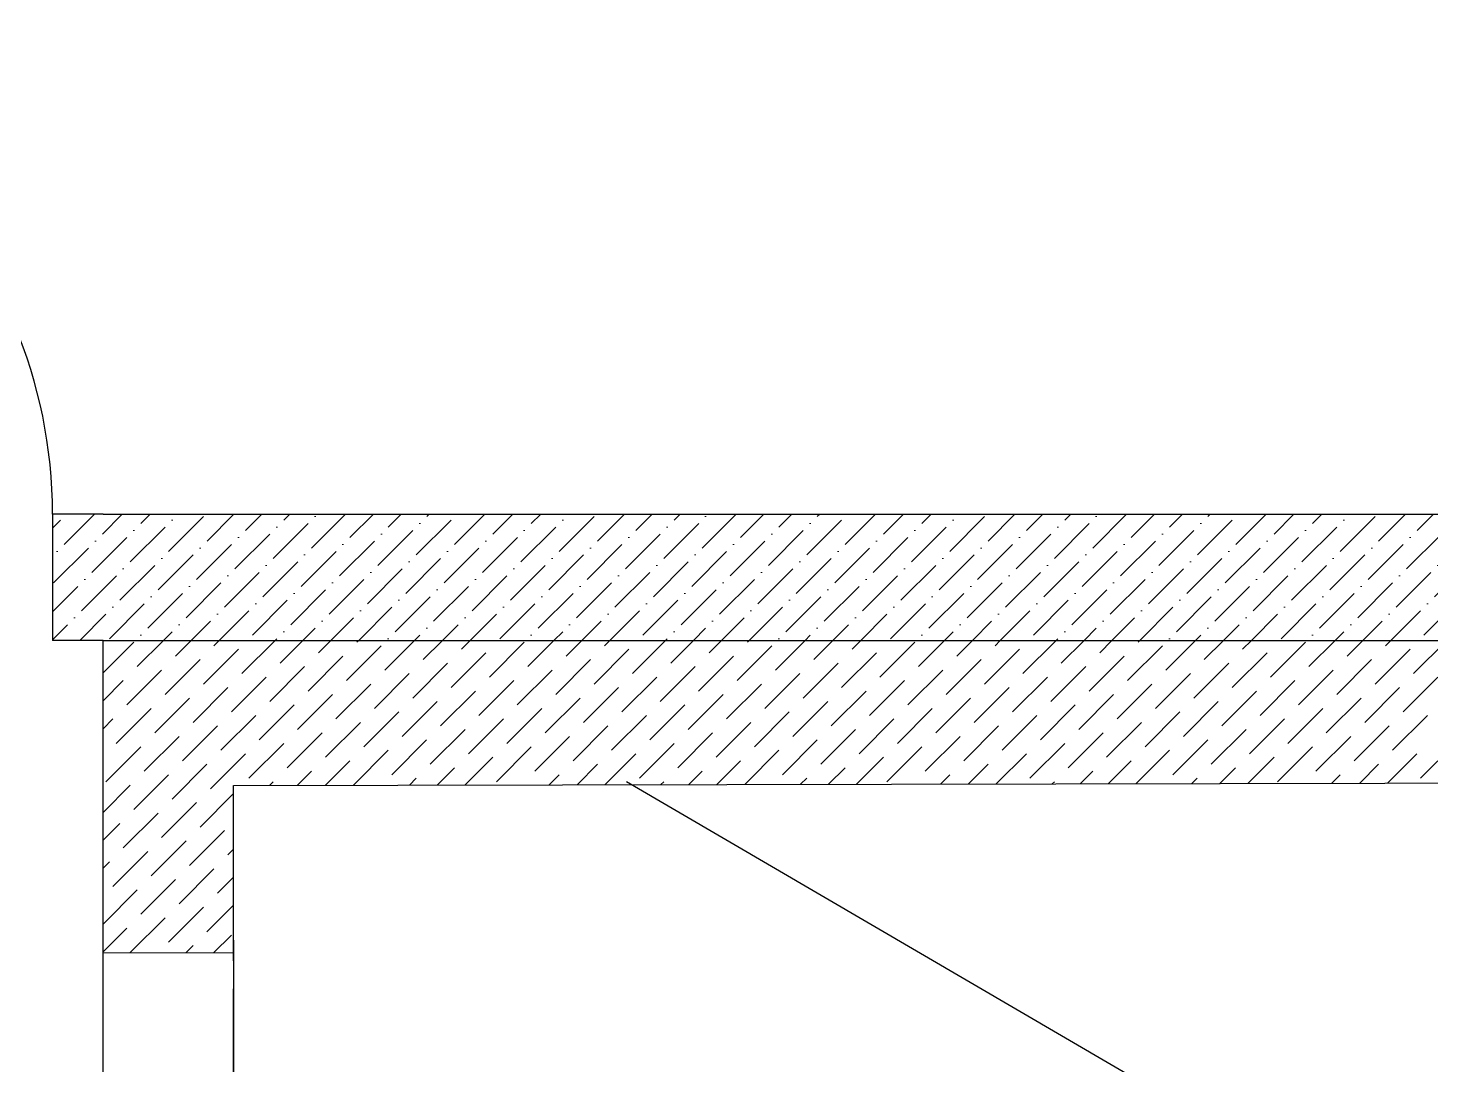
# Model space of a CAD drawing. Header units: inches. Extents: x 4918 to 12387, y -16156 to -9811.
# Drawn here: x 9436.4 to 9658.7, y -13011.1 to -12846.8 of the extents above; entities that cross this region are included whole.
import ezdxf

# ---------------------------------------------------------------- set-up
doc = ezdxf.new("R2010")
doc.units = ezdxf.units.IN
doc.header["$MEASUREMENT"] = 0

msp = doc.modelspace()

# ---------------------------------------------------------------- hatches: boundary and pattern name
at = {"lineweight": 18}
h = msp.add_hatch(dxfattribs=at)
h.set_pattern_fill('ANSI36', scale=25)
h.set_pattern_definition([(45, (-7407.9908, -13541.8578), (1.6572815, 6.0766989), [7.8125, -1.5625, 0, -1.5625])])
h.paths.add_polyline_path([(9695.32983, -12923.84929), (9448.32761, -12923.84929), (9440.32761, -12923.84929), (9440.32761, -12943.84929), (9448.32761, -12943.84929), (9695.32983, -12943.84929)])

# ---------------------------------------------------------------- linework, layer by layer
for p, q in [((9448.32761, -12923.84929), (9440.32761, -12923.84929)), ((9440.32761, -12923.84929), (9440.32761, -12943.84929)), ((9448.32761, -12923.84929), (9695.32983, -12923.84929)), ((9448.32761, -12943.84929), (9440.32761, -12943.84929)), ((9448.32761, -13128.84929), (9448.32761, -12943.84929)), ((9448.32761, -12943.84929), (9695.32983, -12943.84929)), ((9531.25993, -12966.20326), (9781.64444, -13112.28047)), ((9469.00923, -12991.31469), (9469.00923, -13104.56795))]:
    msp.add_line(p, q)
at = {"color": 7, "linetype": 'Continuous', "lineweight": 18}
for p, q in [((9448.32761, -12948.99536), (9453.1914, -12944.13157)), ((9453.74383, -12947.99856), (9457.8931, -12943.84929)), ((9459.82052, -12946.34128), (9462.31252, -12943.84929)), ((9464.23994, -12950.7607), (9469.76421, -12945.23643)), ((9465.89722, -12944.684), (9466.73194, -12943.84929)), ((9470.31664, -12949.10342), (9475.57077, -12943.84929)), ((9476.39334, -12947.44614), (9479.99019, -12943.84929)), ((9482.47004, -12945.78886), (9484.40961, -12943.84929)), ((9486.88946, -12950.20827), (9492.41373, -12944.684)), ((9488.54674, -12944.13157), (9488.82903, -12943.84929)), ((9492.96616, -12948.55099), (9497.66786, -12943.84929)), ((9499.04285, -12946.89371), (9502.08728, -12943.84929)), ((9503.46227, -12951.31313), (9508.98654, -12945.78886)), ((9505.11955, -12945.23643), (9506.5067, -12943.84929)), ((9509.53897, -12949.65585), (9515.06324, -12944.13157)), ((9515.61567, -12947.99856), (9519.76495, -12943.84929)), ((9521.69237, -12946.34128), (9524.18436, -12943.84929)), ((9526.11179, -12950.7607), (9531.63606, -12945.23643)), ((9527.76907, -12944.684), (9528.60378, -12943.84929)), ((9532.18848, -12949.10342), (9537.44262, -12943.84929)), ((9538.26518, -12947.44614), (9541.86203, -12943.84929)), ((9544.34188, -12945.78886), (9546.28145, -12943.84929)), ((9548.7613, -12950.20827), (9554.28557, -12944.684)), ((9550.41858, -12944.13157), (9550.70087, -12943.84929)), ((9554.838, -12948.55099), (9559.5397, -12943.84929)), ((9560.9147, -12946.89371), (9563.95912, -12943.84929)), ((9565.33411, -12951.31313), (9570.85839, -12945.78886)), ((9566.9914, -12945.23643), (9568.37854, -12943.84929)), ((9571.41081, -12949.65585), (9576.93509, -12944.13157)), ((9577.48751, -12947.99856), (9581.63679, -12943.84929)), ((9583.56421, -12946.34128), (9586.05621, -12943.84929)), ((9587.98363, -12950.7607), (9593.5079, -12945.23643)), ((9589.64091, -12944.684), (9590.47563, -12943.84929)), ((9594.06033, -12949.10342), (9599.31446, -12943.84929)), ((9600.13703, -12947.44614), (9603.73388, -12943.84929)), ((9606.21373, -12945.78886), (9608.15329, -12943.84929)), ((9610.63314, -12950.20827), (9616.15741, -12944.684)), ((9612.29042, -12944.13157), (9612.57271, -12943.84929)), ((9616.70984, -12948.55099), (9621.41155, -12943.84929)), ((9622.78654, -12946.89371), (9625.83096, -12943.84929)), ((9627.20596, -12951.31313), (9632.73023, -12945.78886)), ((9628.86324, -12945.23643), (9630.25038, -12943.84929)), ((9633.28266, -12949.65585), (9638.80693, -12944.13157)), ((9639.35936, -12947.99856), (9643.50863, -12943.84929)), ((9645.43605, -12946.34128), (9647.92805, -12943.84929)), ((9649.85547, -12950.7607), (9655.37974, -12945.23643)), ((9651.51275, -12944.684), (9652.34747, -12943.84929)), ((9655.93217, -12949.10342), (9661.1863, -12943.84929)), ((9458.16324, -12952.41798), (9463.68751, -12946.89371)), ((9474.73606, -12953.52284), (9480.26033, -12947.99856)), ((9480.81276, -12951.86555), (9486.33703, -12946.34128)), ((9497.38557, -12952.97041), (9502.90984, -12947.44614)), ((9520.03509, -12952.41798), (9525.55936, -12946.89371)), ((9536.6079, -12953.52284), (9542.13217, -12947.99856)), ((9542.6846, -12951.86555), (9548.20887, -12946.34128)), ((9559.25742, -12952.97041), (9564.78169, -12947.44614)), ((9581.90693, -12952.41798), (9587.4312, -12946.89371)), ((9598.47975, -12953.52284), (9604.00402, -12947.99856)), ((9604.55644, -12951.86555), (9610.08072, -12946.34128)), ((9621.12926, -12952.97041), (9626.65353, -12947.44614)), ((9643.77877, -12952.41798), (9649.30305, -12946.89371)), ((9448.32761, -12953.41478), (9451.53412, -12950.20827)), ((9452.08654, -12954.07526), (9457.61082, -12948.55099)), ((9468.65936, -12955.18012), (9474.18363, -12949.65585)), ((9491.30887, -12954.62769), (9496.83315, -12949.10342)), ((9507.88169, -12955.73254), (9513.40596, -12950.20827)), ((9513.95839, -12954.07526), (9519.48266, -12948.55099)), ((9530.5312, -12955.18012), (9536.05547, -12949.65585)), ((9553.18072, -12954.62769), (9558.70499, -12949.10342)), ((9569.75353, -12955.73254), (9575.2778, -12950.20827)), ((9575.83023, -12954.07526), (9581.3545, -12948.55099)), ((9592.40305, -12955.18012), (9597.92732, -12949.65585)), ((9615.05256, -12954.62769), (9620.57683, -12949.10342)), ((9631.62538, -12955.73254), (9637.14965, -12950.20827)), ((9637.70207, -12954.07526), (9643.22635, -12948.55099)), ((9654.27489, -12955.18012), (9659.79916, -12949.65585)), ((9462.58266, -12956.8374), (9468.10693, -12951.31313)), ((9479.15548, -12957.94225), (9484.67975, -12952.41798)), ((9485.23217, -12956.28497), (9490.75645, -12950.7607)), ((9501.80499, -12957.38983), (9507.32926, -12951.86555)), ((9524.4545, -12956.8374), (9529.97878, -12951.31313)), ((9541.02732, -12957.94225), (9546.55159, -12952.41798)), ((9547.10402, -12956.28497), (9552.62829, -12950.7607)), ((9563.67683, -12957.38983), (9569.2011, -12951.86555)), ((9586.32635, -12956.8374), (9591.85062, -12951.31313)), ((9602.89916, -12957.94225), (9608.42343, -12952.41798)), ((9608.97586, -12956.28497), (9614.50013, -12950.7607)), ((9625.54868, -12957.38983), (9631.07295, -12951.86555)), ((9648.19819, -12956.8374), (9653.72246, -12951.31313)), ((9450.42926, -12960.15196), (9455.95353, -12954.62769)), ((9456.50596, -12958.49468), (9462.03023, -12952.97041)), ((9473.07878, -12959.59954), (9478.60305, -12954.07526)), ((9495.72829, -12959.04711), (9501.25256, -12953.52284)), ((9512.30111, -12960.15196), (9517.82538, -12954.62769)), ((9518.37781, -12958.49468), (9523.90208, -12952.97041)), ((9534.95062, -12959.59954), (9540.47489, -12954.07526)), ((9557.60013, -12959.04711), (9563.12441, -12953.52284)), ((9574.17295, -12960.15196), (9579.69722, -12954.62769)), ((9580.24965, -12958.49468), (9585.77392, -12952.97041)), ((9596.82246, -12959.59954), (9602.34674, -12954.07526)), ((9619.47198, -12959.04711), (9624.99625, -12953.52284)), ((9636.04479, -12960.15196), (9641.56906, -12954.62769)), ((9642.12149, -12958.49468), (9647.64576, -12952.97041)), ((9448.32761, -12957.83419), (9449.87684, -12956.28497)), ((9467.00208, -12961.25682), (9472.52635, -12955.73254)), ((9483.57489, -12962.36167), (9489.09916, -12956.8374)), ((9489.65159, -12960.70439), (9495.17586, -12955.18012)), ((9506.22441, -12961.80924), (9511.74868, -12956.28497)), ((9528.87392, -12961.25682), (9534.39819, -12955.73254)), ((9545.44674, -12962.36167), (9550.97101, -12956.8374)), ((9551.52344, -12960.70439), (9557.04771, -12955.18012)), ((9568.09625, -12961.80924), (9573.62052, -12956.28497)), ((9590.74576, -12961.25682), (9596.27004, -12955.73254)), ((9607.31858, -12962.36167), (9612.84285, -12956.8374)), ((9613.39528, -12960.70439), (9618.91955, -12955.18012)), ((9629.96809, -12961.80924), (9635.49237, -12956.28497)), ((9652.61761, -12961.25682), (9658.14188, -12955.73254)), ((9454.84868, -12964.57138), (9460.37295, -12959.04711)), ((9460.92538, -12962.9141), (9466.44965, -12957.38983)), ((9477.49819, -12964.01895), (9483.02247, -12958.49468)), ((9500.14771, -12963.46653), (9505.67198, -12957.94225)), ((9516.72052, -12964.57138), (9522.2448, -12959.04711)), ((9522.79722, -12962.9141), (9528.32149, -12957.38983)), ((9539.37004, -12964.01895), (9544.89431, -12958.49468)), ((9562.01955, -12963.46653), (9567.54382, -12957.94225)), ((9578.59237, -12964.57138), (9584.11664, -12959.04711)), ((9584.66907, -12962.9141), (9590.19334, -12957.38983)), ((9601.24188, -12964.01895), (9606.76615, -12958.49468)), ((9623.8914, -12963.46653), (9629.41567, -12957.94225)), ((9640.46421, -12964.57138), (9645.98848, -12959.04711)), ((9646.54091, -12962.9141), (9652.06518, -12957.38983)), ((9448.77198, -12966.22866), (9454.29625, -12960.70439)), ((9471.4215, -12965.67623), (9476.94577, -12960.15196)), ((9487.99431, -12966.78109), (9493.51858, -12961.25682)), ((9494.07101, -12965.12381), (9499.59528, -12959.59954)), ((9510.64382, -12966.22866), (9516.1681, -12960.70439)), ((9533.29334, -12965.67623), (9538.81761, -12960.15196)), ((9549.98761, -12966.65963), (9555.39043, -12961.25682)), ((9555.94285, -12965.12381), (9561.46712, -12959.59954)), ((9572.51567, -12966.22866), (9578.03994, -12960.70439)), ((9595.16518, -12965.67623), (9600.68945, -12960.15196)), ((9611.98158, -12966.5375), (9617.26227, -12961.25682)), ((9617.8147, -12965.12381), (9623.33897, -12959.59954)), ((9634.38751, -12966.22866), (9639.91178, -12960.70439)), ((9657.03703, -12965.67623), (9662.5613, -12960.15196)), ((9459.2681, -12968.9908), (9464.79237, -12963.46653)), ((9465.3448, -12967.33352), (9470.86907, -12961.80924)), ((9483.56549, -12966.79049), (9487.44188, -12962.9141)), ((9505.7062, -12966.74687), (9510.0914, -12962.36167)), ((9523.41876, -12966.71198), (9526.66421, -12963.46653)), ((9527.8469, -12966.70325), (9532.74091, -12961.80924)), ((9545.55947, -12966.66836), (9549.31373, -12962.9141)), ((9567.70017, -12966.62474), (9571.96324, -12962.36167)), ((9585.41274, -12966.58984), (9588.53606, -12963.46653)), ((9589.84088, -12966.58112), (9594.61275, -12961.80924)), ((9607.55344, -12966.54623), (9611.18557, -12962.9141)), ((9629.69415, -12966.50261), (9633.83508, -12962.36167)), ((9647.40671, -12966.46771), (9650.4079, -12963.46653)), ((9651.83485, -12966.45899), (9656.4846, -12961.80924)), ((9453.1914, -12970.64808), (9458.71567, -12965.12381)), ((9479.13735, -12966.79921), (9481.36518, -12964.57138)), ((9496.84992, -12966.76432), (9497.938, -12965.67623)), ((9501.27806, -12966.75559), (9504.0147, -12964.01895)), ((9518.99062, -12966.7207), (9520.58751, -12965.12381)), ((9541.13133, -12966.67708), (9543.23703, -12964.57138)), ((9558.84389, -12966.64219), (9559.80984, -12965.67623)), ((9563.27203, -12966.63346), (9565.88654, -12964.01895)), ((9580.9846, -12966.59857), (9582.45936, -12965.12381)), ((9603.1253, -12966.55495), (9605.10887, -12964.57138)), ((9620.83787, -12966.52005), (9621.68169, -12965.67623)), ((9625.26601, -12966.51133), (9627.75839, -12964.01895)), ((9642.97857, -12966.47644), (9644.3312, -12965.12381)), ((9448.32761, -12971.09245), (9452.63897, -12966.78109)), ((9474.70921, -12966.80794), (9475.28849, -12966.22866)), ((9536.70319, -12966.6858), (9537.16033, -12966.22866)), ((9598.69716, -12966.56367), (9599.03217, -12966.22866)), ((9457.61082, -12975.0675), (9463.13509, -12969.54322)), ((9463.68751, -12973.41021), (9469.00923, -12968.0885)), ((9451.53412, -12976.72478), (9457.05839, -12971.20051)), ((9448.32761, -12975.51186), (9450.98169, -12972.85779)), ((9462.03023, -12979.48691), (9467.55451, -12973.96264)), ((9455.95353, -12981.14419), (9461.47781, -12975.61992)), ((9468.10693, -12977.82963), (9469.00923, -12976.92733)), ((9448.32761, -12979.93128), (9449.32441, -12978.93449)), ((9449.87684, -12982.80148), (9455.40111, -12977.2772)), ((9460.37295, -12985.56361), (9465.89722, -12980.03934)), ((9466.44965, -12983.90633), (9469.00923, -12981.34675)), ((9448.32761, -12988.77012), (9453.74383, -12983.3539)), ((9454.29625, -12987.22089), (9459.82052, -12981.69662)), ((9464.79237, -12989.98303), (9469.00923, -12985.76617)), ((9452.63897, -12993.29759), (9458.16324, -12987.77332)), ((9458.71567, -12991.64031), (9464.23994, -12986.11604)), ((9448.32761, -12993.18953), (9452.08654, -12989.4306)), ((9461.41762, -12993.35778), (9462.58266, -12992.19274)), ((9465.83704, -12993.35778), (9468.65936, -12990.53546))]:
    msp.add_line(p, q, dxfattribs=at)
at = {"color": 7, "lineweight": 18}
msp.add_line((9448.32761, -12993.35778), (9469.00923, -12993.35778), dxfattribs=at)
msp.add_lwpolyline([(9469.00923, -12994.605), (9469.00923, -12966.81917), (9781.64444, -12966.20326), (9781.64444, -13112.28047), (9469.00923, -13112.89638), (9469.00923, -12999.02442)])
msp.add_arc((9363.32761, -12923.84929), 77, 0, 90)

doc.saveas('drawing.dxf')
